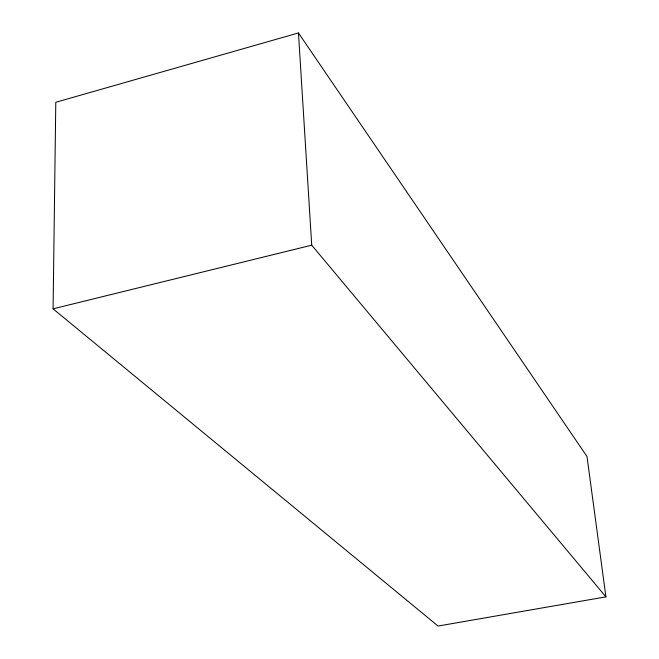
<?xml version="1.0" encoding="UTF-8"?>
<svg xmlns="http://www.w3.org/2000/svg" width="659" height="659" viewBox="0 0 659 659"><rect width="100%" height="100%" fill="white"/><g stroke="black" fill="none" stroke-linecap="round" stroke-linejoin="round"><path stroke-width="0.99" d="M53.082 308.824L55.793 102.277L298.461 32.95L586.988 456.498L605.918 596.865L438.062 626.05L53.082 308.824L311.723 245.181L605.918 596.865M298.461 32.95L311.723 245.181"/></g></svg>
